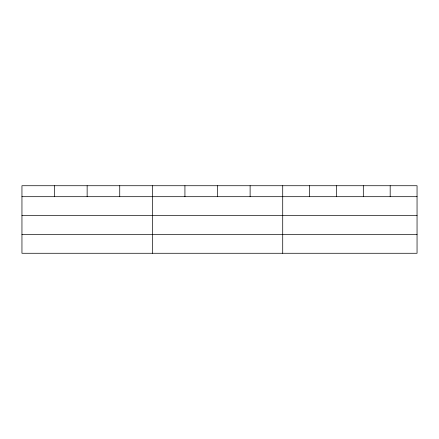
<?xml version="1.0" encoding="UTF-8"?>
<svg xmlns="http://www.w3.org/2000/svg" width="439" height="439" viewBox="0 0 439 439"><rect width="100%" height="100%" fill="white"/><g stroke="black" fill="none" stroke-linecap="round" stroke-linejoin="round"><path stroke-width="0.66" d="M417.05 215.362L417.05 185.73L21.95 185.73L21.95 253.27L417.05 253.27L417.05 215.362L21.95 215.362M21.95 196.688L417.05 196.688M21.95 234.596L417.05 234.596M390.183 185.73L390.183 196.688M363.316 185.73L363.316 196.688M336.45 185.73L336.45 196.688M309.583 185.73L309.583 196.688M282.716 185.73L282.716 253.27M250.12 185.73L250.12 196.688M217.524 185.73L217.524 196.688M184.929 185.73L184.929 196.688M152.333 185.73L152.333 253.27M119.737 185.73L119.737 196.688M87.141 185.73L87.141 196.688M54.546 185.73L54.546 196.688"/></g></svg>
